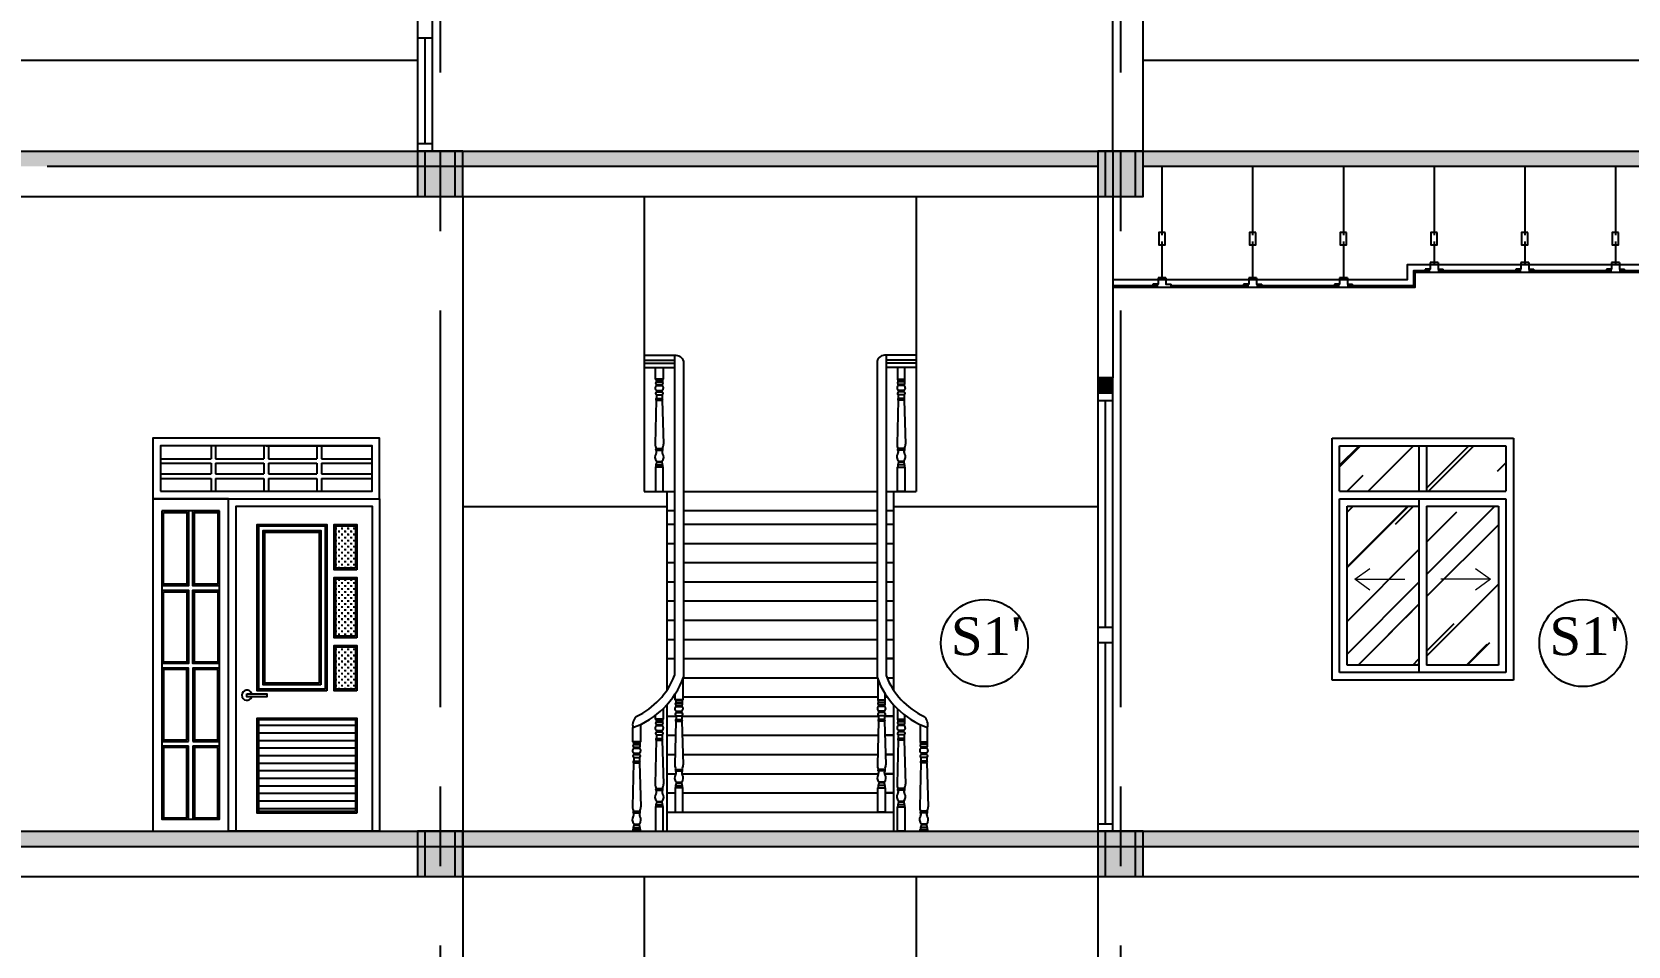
# Model space of a CAD drawing. Header units: inches. Extents: x 452443 to 881249, y 975131 to 1198310.
# Drawn here: x 707962 to 718520, y 1046951 to 1052999 of the extents above; entities that cross this region are included whole.
import ezdxf

# ---------------------------------------------------------------- set-up
doc = ezdxf.new("R2010")
doc.units = ezdxf.units.IN
doc.header["$LTSCALE"] = 3.5
doc.header["$MEASUREMENT"] = 0
doc.linetypes.add('CENTER', pattern=[2, 1.25, -0.25, 0.25, -0.25])
for name, color, linetype in [('cot', 1, 'Continuous'), ('cotnha', 1, 'Continuous'), ('CUA', 4, 'Continuous'), ('dim 251', 251, 'Continuous'), ('DOOR-84', 84, 'Continuous'), ('HA', 8, 'Continuous'), ('hatch', 4, 'Continuous'), ('hatch vl', 4, 'Continuous'), ('NCUAMANH', 32, 'Continuous'), ('Net thay', 140, 'Continuous'), ('Netthay_126', 126, 'Continuous'), ('phong', 2, 'Continuous'), ('thuocdo', 3, 'Continuous'), ('Truc', 252, 'Continuous')]:
    doc.layers.add(name, color=color, linetype=linetype)
doc.styles.add('romand', font='romand.shx')
doc.styles.get("Standard").update_dxf_attribs({"font": 'times.ttf'})
doc.dimstyles.new('TL100', dxfattribs={"dimscale": 100, "dimtxt": 2.5, "dimasz": 2, "dimexe": 2, "dimexo": 1, "dimgap": 1, "dimtad": 1, "dimdec": 0, "dimzin": 0, "dimdsep": 46, "dimtxsty": 'romand', "dimblk": 'ARCHTICK', "dimcen": 2, "dimdle": 2, "dimclrd": 256, "dimclre": 256, "dimclrt": 7, "dimadec": 0, "dimazin": 0, "dimtfac": 0.004, "dimtdec": 0, "dimtmove": 2, "dimatfit": 3, "dimfxl": 1, "dimtolj": 1, "dimtzin": 0, "dimlwd": 20, "dimlwe": 20, "dimarcsym": 1})

# ---------------------------------------------------------------- blocks, each defined once
blk = doc.blocks.new('cuadi1500x2600')
at = {"layer": 'CUA'}
h = blk.add_hatch(dxfattribs=at)
h.set_pattern_fill('ANSI31', color=256, scale=400, angle=315, style=0)
h.set_pattern_definition([(0, (375391.19, 832311.767), (2e-14, 50), [])])
h.paths.add_polyline_path([(700, 739), (700, 130), (1340, 130), (1340, 739)])
at = {"layer": 'hatch'}
h = blk.add_hatch(dxfattribs=at)
h.set_pattern_fill('CROSS', color=256, scale=80, style=0)
h.set_pattern_definition([(0, (396849.858, 818514.514), (20, 20), [10, -30]), (90, (396854.858, 818509.514), (-20, 20), [10, -30])])
h.paths.add_polyline_path([(1340, 1290), (1210, 1290), (1210, 1670), (1340, 1670)])
h.paths.add_polyline_path([(1340, 2020), (1210, 2020), (1210, 1740), (1340, 1740)])
h.paths.add_polyline_path([(1210, 940), (1340, 940), (1340, 1220), (1210, 1220)])
at = {"layer": 'CUA'}
for p, q in [((50, 2465), (385, 2465)), ((50, 2435), (385, 2435)), ((415, 2465), (735, 2465)), ((415, 2435), (735, 2435)), ((765, 2465), (1085, 2465)), ((765, 2435), (1085, 2435)), ((1115, 2465), (1450, 2465)), ((1115, 2435), (1450, 2435)), ((50, 2365), (385, 2365)), ((50, 2335), (385, 2335)), ((415, 2365), (735, 2365)), ((415, 2335), (735, 2335)), ((765, 2365), (1085, 2365)), ((765, 2335), (1085, 2335)), ((1115, 2365), (1450, 2365)), ((1115, 2335), (1450, 2335))]:
    blk.add_line(p, q, dxfattribs=at)
for points in [[(0, 2200), (1500, 2200), (1500, 2600), (0, 2600)], [(50, 2250), (1450, 2250), (1450, 2550), (50, 2550)], [(1500, 0), (500, 0), (500, 2200), (1500, 2200)], [(1450, 0), (550, 0), (550, 2150), (1450, 2150)], [(1150, 930), (690, 930), (690, 2030), (1150, 2030)], [(1350, 1730), (1200, 1730), (1200, 2030), (1350, 2030)], [(1350, 1280), (1200, 1280), (1200, 1680), (1350, 1680)], [(1350, 930), (1200, 930), (1200, 1230), (1350, 1230)], [(622, 910), (753, 910), (753, 890), (622, 890)], [(622, 910), (753, 910), (753, 890), (622, 890)], [(1350, 120), (690, 120), (690, 749), (1350, 749)]]:
    blk.add_lwpolyline(points, close=True, dxfattribs=at)
for points in [[(750, 2550), (50, 2550)], [(385, 2550), (385, 2465)], [(415, 2550), (415, 2465)], [(735, 2550), (735, 2465)], [(750, 2550), (1450, 2550)], [(765, 2550), (765, 2465)], [(1085, 2550), (1085, 2465)], [(1115, 2550), (1115, 2465)], [(385, 2435), (385, 2365)], [(415, 2435), (415, 2365)], [(735, 2435), (735, 2365)], [(765, 2435), (765, 2365)], [(1085, 2435), (1085, 2365)], [(1115, 2435), (1115, 2365)], [(385, 2335), (385, 2250)], [(415, 2335), (415, 2250)], [(735, 2335), (735, 2250)], [(765, 2335), (765, 2250)], [(1085, 2335), (1085, 2250)], [(1115, 2335), (1115, 2250)]]:
    blk.add_lwpolyline(points, dxfattribs=at)
blk.add_arc((622, 900), 33.7, 16.9172, 343.0828, dxfattribs=at)
blk.add_arc((622, 900), 33.7, 16.9172, 343.0828, dxfattribs=at)
at = {"layer": 'HA', "ltscale": 50}
for points in [[(1140, 940), (700, 940), (700, 2020), (1140, 2020)], [(1340, 1740), (1210, 1740), (1210, 2020), (1340, 2020)], [(1110, 970), (730, 970), (730, 1990), (1110, 1990)], [(1100, 980), (740, 980), (740, 1980), (1100, 1980)], [(1340, 1290), (1210, 1290), (1210, 1670), (1340, 1670)], [(1340, 940), (1210, 940), (1210, 1220), (1340, 1220)], [(1340, 130), (700, 130), (700, 739), (1340, 739)]]:
    blk.add_lwpolyline(points, close=True, dxfattribs=at)
at = {"layer": 'hatch'}
for p, q in [((501, 2200), (1, 2200)), ((440, 2120), (60, 2120)), ((60, 595), (235, 595)), ((60, 565), (235, 565)), ((265, 595), (440, 595)), ((265, 565), (440, 565))]:
    blk.add_line(p, q, dxfattribs=at)
for points in [[(0, 2200), (1500, 2200)], [(0, 2200), (0, 0), (500, 0), (500, 2200)], [(60, 2120), (60, 80), (440, 80), (440, 2120)], [(235, 2120), (235, 1625), (60, 1625)], [(440, 1625), (265, 1625), (265, 2120)], [(70, 2110), (225, 2110), (225, 1635), (70, 1635), (70, 2110)], [(430, 1635), (275, 1635), (275, 2110), (430, 2110), (430, 1635)], [(60, 1595), (235, 1595), (235, 1110), (60, 1110)], [(70, 1585), (225, 1585), (225, 1120), (70, 1120), (70, 1585)], [(440, 1110), (265, 1110), (265, 1595), (440, 1595)], [(430, 1120), (275, 1120), (275, 1585), (430, 1585), (430, 1120)], [(235, 595), (235, 1080), (60, 1080)], [(225, 605), (225, 1070), (70, 1070), (70, 605), (225, 605)], [(440, 1080), (265, 1080), (265, 595)], [(430, 1070), (275, 1070), (275, 605), (430, 605), (430, 1070)], [(225, 90), (225, 555), (70, 555), (70, 90), (225, 90)], [(235, 80), (235, 565)], [(265, 565), (265, 80)], [(430, 555), (275, 555), (275, 90), (430, 90), (430, 555)]]:
    blk.add_lwpolyline(points, dxfattribs=at)
blk = doc.blocks.new('gcfhgt')
at = {"layer": 'dim 251', "linetype": 'Continuous'}
for points in [[(371279, 227937), (371279, 227894), (371245, 227894)], [(371365, 227894), (371365, 227875), (371245, 227875), (371245, 227894)], [(371279, 227937), (371331, 227937)], [(371331, 227937), (371331, 227894), (371365, 227894)]]:
    blk.add_lwpolyline(points, dxfattribs=at)
blk = doc.blocks.new('CUAS1200x1600')
at = {"layer": 'hatch vl'}
h = blk.add_hatch(dxfattribs=at)
h.set_pattern_fill('AR-RROOF', color=256, scale=15, angle=45)
h.set_pattern_definition([(45, (381731, 834646.73), (323.28922, 862.10459), [5715, -762, 1905, -381]), (45, (381954.6, 835139.75), (-627.7199, 88.90454), [1143, -125.73, 2286, -285.75]), (45, (381636.7, 835010.43), (1220.41681, 1581.4231), [3048, -533.4, 1524, -381])])
h.paths.add_polyline_path([(100, 100), (575, 100), (575, 1150), (100, 1150)])
h.paths.add_polyline_path([(625, 100), (1100, 100), (1100, 1150), (625, 1150)])
h.paths.add_polyline_path([(575, 1250), (575, 1550), (50, 1550), (50, 1250)])
h.paths.add_polyline_path([(625, 1550), (625, 1250), (1150, 1250), (1150, 1550)])
at = {"layer": 'DOOR-84', "ltscale": 3}
for p, q in [((0, 0), (0, 1600)), ((0, 1600), (1200, 1600)), ((50, 1250), (50, 1550)), ((50, 1550), (1150, 1550)), ((1150, 1550), (1150, 1250)), ((50, 1250), (1150, 1250)), ((50, 50), (50, 1200)), ((50, 1200), (1150, 1200)), ((1150, 1200), (1150, 50)), ((100, 100), (100, 1150)), ((100, 1150), (575, 1150)), ((625, 1150), (1100, 1150)), ((1100, 1150), (1100, 100)), ((1200, 0), (0, 0)), ((1150, 50), (50, 50)), ((575, 100), (100, 100)), ((1100, 100), (625, 100))]:
    blk.add_line(p, q, dxfattribs=at)
for points in [[(1200, 1600), (1200, 0)], [(575, 1550), (575, 1250)], [(625, 1550), (625, 1250)], [(575, 1200), (575, 50)], [(625, 1150), (625, 100)]]:
    blk.add_lwpolyline(points, dxfattribs=at)
for points in [[(151, 667), (481, 667)], [(1049, 667), (719, 667)]]:
    blk.add_leader(points, dimstyle='TL100', override={"dimasz": 1, "dimtad": 0, "dimldrblk": 'Open90', "dimarcsym": 1}, dxfattribs=at)

msp = doc.modelspace()

# ---------------------------------------------------------------- hatches: boundary and pattern name
at = {"layer": 'cot'}
h = msp.add_hatch(color=256, dxfattribs=at)
h.dxf.hatch_style = 1
h.paths.add_polyline_path([(710512.3, 1052210.4), (707562.3, 1052210.4), (707562.3, 1052110.4), (710512.3, 1052110.4)])
h.paths.add_polyline_path([(715012.3, 1052210.4), (710812.3, 1052210.4), (710812.3, 1052110.4), (715012.3, 1052110.4)])
h = msp.add_hatch(color=256, dxfattribs=at)
h.dxf.hatch_style = 1
h.paths.add_polyline_path([(710812.3, 1052210.4), (710512.3, 1052210.4), (710512.3, 1051910.4), (710812.3, 1051910.4)])
h = msp.add_hatch(color=256, dxfattribs=at)
h.dxf.hatch_style = 1
h.paths.add_polyline_path([(710762.3, 1052210.4), (710562.3, 1052210.4), (710562.3, 1051910.4), (710762.3, 1051910.4)])
h = msp.add_hatch(color=256, dxfattribs=at)
h.dxf.hatch_style = 1
h.paths.add_polyline_path([(710762.3, 1052210.4), (710562.3, 1052210.4), (710562.3, 1051910.4), (710762.3, 1051910.4)])
h = msp.add_hatch(color=256, dxfattribs=at)
h.dxf.hatch_style = 1
h.paths.add_polyline_path([(717762.3, 1052210.4), (714812.3, 1052210.4), (714812.3, 1052110.4), (717762.3, 1052110.4)])
h.paths.add_polyline_path([(719012.3, 1052210.4), (717762.3, 1052210.4), (717762.3, 1052110.4), (719012.3, 1052110.4)])
h.paths.add_polyline_path([(723162.3, 1052210.4), (719312.3, 1052210.4), (719312.3, 1052110.4), (723162.3, 1052110.4)])
h.paths.add_polyline_path([(726962.3, 1052210.4), (723162.3, 1052210.4), (723162.3, 1052110.4), (726962.3, 1052110.4)])
h = msp.add_hatch(color=256, dxfattribs=at)
h.dxf.hatch_style = 1
h.paths.add_polyline_path([(715312.3, 1052210.4), (715012.3, 1052210.4), (715012.3, 1051910.4), (715312.3, 1051910.4)])
h = msp.add_hatch(color=256, dxfattribs=at)
h.dxf.hatch_style = 1
h.paths.add_polyline_path([(715262.3, 1052210.4), (715062.3, 1052210.4), (715062.3, 1051910.4), (715262.3, 1051910.4)])
h = msp.add_hatch(color=256, dxfattribs=at)
h.dxf.hatch_style = 1
h.paths.add_polyline_path([(715262.3, 1052210.4), (715062.3, 1052210.4), (715062.3, 1051910.4), (715262.3, 1051910.4)])
h = msp.add_hatch(color=256, dxfattribs=at)
h.dxf.hatch_style = 1
h.paths.add_polyline_path([(715112.3, 1050710.4), (715012.3, 1050710.4), (715012.3, 1050610.4), (715112.3, 1050610.4)])
h = msp.add_hatch(color=256, dxfattribs=at)
h.dxf.hatch_style = 1
h.paths.add_polyline_path([(706262.3, 1047710.4), (702262.3, 1047710.4), (702262.3, 1047610.4), (706262.3, 1047610.4)])
h.paths.add_polyline_path([(710562.3, 1047710.4), (706262.3, 1047710.4), (706262.3, 1047610.4), (710562.3, 1047610.4)])
h.paths.add_polyline_path([(715062.3, 1047710.4), (710762.3, 1047710.4), (710762.3, 1047610.4), (715062.3, 1047610.4)])
h.paths.add_polyline_path([(719562.3, 1047710.4), (715262.3, 1047710.4), (715262.3, 1047610.4), (719562.3, 1047610.4)])
h.paths.add_polyline_path([(723562.3, 1047710.4), (719562.3, 1047710.4), (719562.3, 1047610.4), (723562.3, 1047610.4)])
h.paths.add_polyline_path([(698662.3, 1047710.4), (698662.3, 1047610.4), (702262.3, 1047610.4), (702262.3, 1047710.4)])
h.paths.add_polyline_path([(727162.3, 1047610.4), (727162.3, 1047710.4), (723562.3, 1047710.4), (723562.3, 1047610.4)])
h = msp.add_hatch(color=256, dxfattribs=at)
h.dxf.hatch_style = 1
h.paths.add_polyline_path([(710812.3, 1047710.4), (710512.3, 1047710.4), (710512.3, 1047410.4), (710812.3, 1047410.4)])
h = msp.add_hatch(color=256, dxfattribs=at)
h.dxf.hatch_style = 1
h.paths.add_polyline_path([(710812.3, 1047710.4), (710512.3, 1047710.4), (710512.3, 1047410.4), (710812.3, 1047410.4)])
h = msp.add_hatch(color=256, dxfattribs=at)
h.dxf.hatch_style = 1
h.paths.add_polyline_path([(710762.3, 1047710.4), (710562.3, 1047710.4), (710562.3, 1047410.4), (710762.3, 1047410.4)])
h = msp.add_hatch(color=256, dxfattribs=at)
h.dxf.hatch_style = 1
h.paths.add_polyline_path([(710762.3, 1047710.4), (710562.3, 1047710.4), (710562.3, 1047410.4), (710762.3, 1047410.4)])
h = msp.add_hatch(color=256, dxfattribs=at)
h.dxf.hatch_style = 1
h.paths.add_polyline_path([(710762.3, 1047710.4), (710562.3, 1047710.4), (710562.3, 1047410.4), (710762.3, 1047410.4)])
h = msp.add_hatch(color=256, dxfattribs=at)
h.dxf.hatch_style = 1
h.paths.add_polyline_path([(715312.3, 1047710.4), (715012.3, 1047710.4), (715012.3, 1047410.4), (715312.3, 1047410.4)])
h = msp.add_hatch(color=256, dxfattribs=at)
h.dxf.hatch_style = 1
h.paths.add_polyline_path([(715312.3, 1047710.4), (715012.3, 1047710.4), (715012.3, 1047410.4), (715312.3, 1047410.4)])
h = msp.add_hatch(color=256, dxfattribs=at)
h.dxf.hatch_style = 1
h.paths.add_polyline_path([(715262.3, 1047710.4), (715062.3, 1047710.4), (715062.3, 1047410.4), (715262.3, 1047410.4)])
h = msp.add_hatch(color=256, dxfattribs=at)
h.dxf.hatch_style = 1
h.paths.add_polyline_path([(715262.3, 1047710.4), (715062.3, 1047710.4), (715062.3, 1047410.4), (715262.3, 1047410.4)])
h = msp.add_hatch(color=256, dxfattribs=at)
h.dxf.hatch_style = 1
h.paths.add_polyline_path([(715262.3, 1047710.4), (715062.3, 1047710.4), (715062.3, 1047410.4), (715262.3, 1047410.4)])

# ---------------------------------------------------------------- linework, layer by layer
for points in [[(708062.3, 1052210.4), (715012.3, 1052210.4)], [(708062.3, 1052110.4), (715012.3, 1052110.4)], [(698862.3, 1047710.4), (726962.3, 1047710.4)], [(698862.3, 1047610.4), (726962.3, 1047610.4)]]:
    msp.add_lwpolyline(points, dxfattribs=at)
for points in [[(710512.3, 1051910.4), (710812.3, 1051910.4), (710812.3, 1052210.4), (710512.3, 1052210.4)], [(710562.3, 1051910.4), (710762.3, 1051910.4), (710762.3, 1052210.4), (710562.3, 1052210.4)], [(710562.3, 1051910.4), (710762.3, 1051910.4), (710762.3, 1052210.4), (710562.3, 1052210.4)], [(715012.3, 1051910.4), (715312.3, 1051910.4), (715312.3, 1052210.4), (715012.3, 1052210.4)], [(715062.3, 1051910.4), (715262.3, 1051910.4), (715262.3, 1052210.4), (715062.3, 1052210.4)], [(715062.3, 1051910.4), (715262.3, 1051910.4), (715262.3, 1052210.4), (715062.3, 1052210.4)], [(715012.3, 1050610.4), (715112.3, 1050610.4), (715112.3, 1050710.4), (715012.3, 1050710.4)], [(710512.3, 1047410.4), (710812.3, 1047410.4), (710812.3, 1047710.4), (710512.3, 1047710.4)], [(710512.3, 1047410.4), (710812.3, 1047410.4), (710812.3, 1047710.4), (710512.3, 1047710.4)], [(710562.3, 1047410.4), (710762.3, 1047410.4), (710762.3, 1047710.4), (710562.3, 1047710.4)], [(710562.3, 1047410.4), (710762.3, 1047410.4), (710762.3, 1047710.4), (710562.3, 1047710.4)], [(710562.3, 1047410.4), (710762.3, 1047410.4), (710762.3, 1047710.4), (710562.3, 1047710.4)], [(715012.3, 1047410.4), (715312.3, 1047410.4), (715312.3, 1047710.4), (715012.3, 1047710.4)], [(715012.3, 1047410.4), (715312.3, 1047410.4), (715312.3, 1047710.4), (715012.3, 1047710.4)], [(715062.3, 1047410.4), (715262.3, 1047410.4), (715262.3, 1047710.4), (715062.3, 1047710.4)], [(715062.3, 1047410.4), (715262.3, 1047410.4), (715262.3, 1047710.4), (715062.3, 1047710.4)], [(715062.3, 1047410.4), (715262.3, 1047410.4), (715262.3, 1047710.4), (715062.3, 1047710.4)]]:
    msp.add_lwpolyline(points, close=True, dxfattribs=at)
at = {"layer": 'cotnha'}
for points in [[(715312.3, 1052210.4), (726962.3, 1052210.4)], [(715312.3, 1052110.4), (726962.3, 1052110.4)]]:
    msp.add_lwpolyline(points, dxfattribs=at)
at = {"layer": 'dim 251', "linetype": 'Continuous'}
for p, q in [((715437.2, 1052110.4), (715437.2, 1051653.8)), ((716037.2, 1052110.4), (716037.2, 1051653.8)), ((716637.2, 1052110.4), (716637.2, 1051653.8)), ((717237.2, 1052110.4), (717237.2, 1051653.8)), ((717837.2, 1052110.4), (717837.2, 1051653.8)), ((718437.2, 1052110.4), (718437.2, 1051653.8)), ((715437.2, 1051611.6), (715437.2, 1051360)), ((716037.2, 1051611.6), (716037.2, 1051360)), ((716637.2, 1051611.6), (716637.2, 1051360)), ((717237.2, 1051611.6), (717237.2, 1051460)), ((717837.2, 1051611.6), (717837.2, 1051460)), ((718437.2, 1051611.6), (718437.2, 1051460))]:
    msp.add_line(p, q, dxfattribs=at)
for points in [[(715458.1, 1051671.4), (715416.3, 1051671.4), (715416.3, 1051590.3), (715458.1, 1051590.3)], [(715458.1, 1051671.4), (715416.3, 1051671.4), (715416.3, 1051590.3), (715458.1, 1051590.3)], [(715458.1, 1051671.4), (715416.3, 1051671.4), (715416.3, 1051590.3), (715458.1, 1051590.3)], [(716058.1, 1051671.4), (716016.3, 1051671.4), (716016.3, 1051590.3), (716058.1, 1051590.3)], [(716058.1, 1051671.4), (716016.3, 1051671.4), (716016.3, 1051590.3), (716058.1, 1051590.3)], [(716058.1, 1051671.4), (716016.3, 1051671.4), (716016.3, 1051590.3), (716058.1, 1051590.3)], [(716658.1, 1051671.4), (716616.3, 1051671.4), (716616.3, 1051590.3), (716658.1, 1051590.3)], [(716658.1, 1051671.4), (716616.3, 1051671.4), (716616.3, 1051590.3), (716658.1, 1051590.3)], [(716658.1, 1051671.4), (716616.3, 1051671.4), (716616.3, 1051590.3), (716658.1, 1051590.3)], [(717258.1, 1051671.4), (717216.3, 1051671.4), (717216.3, 1051590.3), (717258.1, 1051590.3)], [(717258.1, 1051671.4), (717216.3, 1051671.4), (717216.3, 1051590.3), (717258.1, 1051590.3)], [(717258.1, 1051671.4), (717216.3, 1051671.4), (717216.3, 1051590.3), (717258.1, 1051590.3)], [(717858.1, 1051671.4), (717816.3, 1051671.4), (717816.3, 1051590.3), (717858.1, 1051590.3)], [(717858.1, 1051671.4), (717816.3, 1051671.4), (717816.3, 1051590.3), (717858.1, 1051590.3)], [(717858.1, 1051671.4), (717816.3, 1051671.4), (717816.3, 1051590.3), (717858.1, 1051590.3)], [(718458.1, 1051671.4), (718416.3, 1051671.4), (718416.3, 1051590.3), (718458.1, 1051590.3)], [(718458.1, 1051671.4), (718416.3, 1051671.4), (718416.3, 1051590.3), (718458.1, 1051590.3)], [(718458.1, 1051671.4), (718416.3, 1051671.4), (718416.3, 1051590.3), (718458.1, 1051590.3)]]:
    msp.add_lwpolyline(points, close=True, dxfattribs=at)
for points in [[(715112.3, 1051360.4), (717062.3, 1051360.4), (717062.3, 1051460.4), (719162.3, 1051460.4), (719162.3, 1051360.4), (720062.3, 1051360.4), (720062.3, 1051460.4), (722012.3, 1051460.4), (722012.3, 1051360.4), (722912.3, 1051360.4), (722912.3, 1051460.4), (725012.3, 1051460.4), (725012.3, 1051360.4), (726962.3, 1051360.4)], [(715112.3, 1051310.4), (717112.3, 1051310.4), (717112.3, 1051410.4), (719112.3, 1051410.4), (719112.3, 1051310.4), (720112.3, 1051310.4), (720112.3, 1051410.4), (721962.3, 1051410.4), (721962.3, 1051310.4), (722962.3, 1051310.4), (722962.3, 1051410.4), (724962.3, 1051410.4), (724962.3, 1051310.4), (726962.3, 1051310.4)], [(716662.1, 1051320.4), (717102.3, 1051320.4), (717102.3, 1051420.4), (717212.3, 1051420.4)], [(717262.1, 1051420.4), (717812.3, 1051420.4)], [(717862.1, 1051420.4), (718412.3, 1051420.4)], [(718462.1, 1051420.4), (719012.3, 1051420.4)], [(715112.3, 1051320.4), (715412.3, 1051320.4)], [(715497.2, 1051320.4), (716012.3, 1051320.4)], [(716062.1, 1051320.4), (716612.3, 1051320.4)]]:
    msp.add_lwpolyline(points, dxfattribs=at)
at = {"layer": 'DOOR-84'}
for points in [[(710512.3, 1054210.4), (710512.3, 1052210.4), (710612.3, 1052210.4), (710612.3, 1054210.4)], [(710512.3, 1052960.4), (710612.3, 1052960.4)], [(710562.3, 1052960.4), (710562.3, 1052260.4)], [(710512.3, 1052260.4), (710612.3, 1052260.4)], [(710512.3, 1052210.4), (710612.3, 1052210.4)], [(715012.3, 1050610.4), (715112.3, 1050610.4)], [(715012.3, 1050560.4), (715112.3, 1050560.4)], [(715062.3, 1050560.4), (715062.3, 1049060.4)], [(715012.3, 1049060.4), (715112.3, 1049060.4)], [(715012.3, 1048960.4), (715112.3, 1048960.4)], [(715062.3, 1048960.4), (715062.3, 1047760.4)], [(715012.3, 1047760.4), (715112.3, 1047760.4)], [(715012.3, 1047710.4), (715112.3, 1047710.4)]]:
    msp.add_lwpolyline(points, dxfattribs=at)
msp.add_lwpolyline([(715012.3, 1047710.4), (715112.3, 1047710.4), (715112.3, 1050610.4), (715012.3, 1050610.4)], close=True, dxfattribs=at)
at = {"layer": 'hatch'}
for points in [[(712012.3, 1050827.7), (712212.3, 1050827.7)], [(712012.3, 1050806.7), (712212.3, 1050806.7)], [(713812.3, 1050827.7), (713612.3, 1050827.7)], [(713812.3, 1050806.7), (713612.3, 1050806.7)]]:
    msp.add_lwpolyline(points, dxfattribs=at)
at = {"layer": 'NCUAMANH'}
for p, q in [((712090.7, 1050697.9), (712091, 1050682.8)), ((712090.7, 1050697.9), (712133.9, 1050697.9)), ((712091, 1050682.8), (712133.7, 1050682.8)), ((712091.8, 1050666.8), (712132.9, 1050666.8)), ((712092.1, 1050658.6), (712132.6, 1050658.6)), ((712133.9, 1050697.9), (712133.7, 1050682.8)), ((713690.7, 1050697.9), (713691, 1050682.8)), ((713733.9, 1050697.9), (713690.7, 1050697.9)), ((713733.7, 1050682.8), (713691, 1050682.8)), ((713732.9, 1050666.8), (713691.8, 1050666.8)), ((713732.6, 1050658.6), (713692.1, 1050658.6)), ((713733.9, 1050697.9), (713733.7, 1050682.8)), ((712092.6, 1050561.9), (712084.6, 1050272.2)), ((712092.6, 1050561.9), (712132.1, 1050561.9)), ((712092.9, 1050597), (712131.8, 1050597)), ((712092.9, 1050597), (712092.9, 1050573)), ((712092.9, 1050573), (712131.8, 1050573)), ((712093.9, 1050617.9), (712130.7, 1050617.9)), ((712094.6, 1050626.8), (712130.1, 1050626.8)), ((712095.1, 1050622.8), (712129.5, 1050622.8)), ((712131.8, 1050597), (712131.8, 1050573)), ((712132.1, 1050561.9), (712140.1, 1050272.2)), ((713692.6, 1050561.9), (713684.6, 1050272.2)), ((713732.1, 1050561.9), (713692.6, 1050561.9)), ((713731.8, 1050597), (713692.9, 1050597)), ((713692.9, 1050597), (713692.9, 1050573)), ((713731.8, 1050573), (713692.9, 1050573)), ((713730.7, 1050617.9), (713693.9, 1050617.9)), ((713730.1, 1050626.8), (713694.6, 1050626.8)), ((713729.5, 1050622.8), (713695.1, 1050622.8)), ((713731.8, 1050597), (713731.8, 1050573)), ((713732.1, 1050561.9), (713740.1, 1050272.2)), ((712090.9, 1050232.4), (712133.8, 1050232.4)), ((712091.6, 1050242.2), (712133.1, 1050242.2)), ((713733.8, 1050232.4), (713690.9, 1050232.4)), ((713733.1, 1050242.2), (713691.6, 1050242.2)), ((712090.2, 1050134.8), (712090.2, 1050120.3)), ((712090.2, 1050134.8), (712134.5, 1050134.8)), ((712095.6, 1050157.7), (712095.6, 1050152.5)), ((712095.6, 1050157.7), (712129.1, 1050157.7)), ((712095.6, 1050152.5), (712129.1, 1050152.5)), ((712129.1, 1050157.7), (712129.1, 1050152.5)), ((712134.5, 1050134.8), (712134.5, 1050120.3)), ((713690.2, 1050134.8), (713690.2, 1050120.3)), ((713734.5, 1050134.8), (713690.2, 1050134.8)), ((713695.6, 1050157.7), (713695.6, 1050152.5)), ((713729.1, 1050157.7), (713695.6, 1050157.7)), ((713729.1, 1050152.5), (713695.6, 1050152.5)), ((713729.1, 1050157.7), (713729.1, 1050152.5)), ((713734.5, 1050134.8), (713734.5, 1050120.3)), ((712220.7, 1048575.9), (712221, 1048560.8)), ((712220.7, 1048575.9), (712263.9, 1048575.9)), ((712221, 1048560.8), (712263.7, 1048560.8)), ((712221.8, 1048544.8), (712262.9, 1048544.8)), ((712222.1, 1048536.6), (712262.6, 1048536.6)), ((712263.9, 1048575.9), (712263.7, 1048560.8)), ((713560.7, 1048575.9), (713561, 1048560.8)), ((713603.9, 1048575.9), (713560.7, 1048575.9)), ((713603.7, 1048560.8), (713561, 1048560.8)), ((713602.9, 1048544.8), (713561.8, 1048544.8)), ((713602.6, 1048536.6), (713562.1, 1048536.6)), ((713603.9, 1048575.9), (713603.7, 1048560.8)), ((712090.7, 1048448.9), (712091, 1048433.8)), ((712090.7, 1048448.9), (712133.9, 1048448.9)), ((712091, 1048433.8), (712133.7, 1048433.8)), ((712133.9, 1048448.9), (712133.7, 1048433.8)), ((712222.6, 1048439.9), (712214.6, 1048150.2)), ((712222.6, 1048439.9), (712262.1, 1048439.9)), ((712222.9, 1048475), (712261.8, 1048475)), ((712222.9, 1048475), (712222.9, 1048451)), ((712222.9, 1048451), (712261.8, 1048451)), ((712223.9, 1048495.9), (712260.7, 1048495.9)), ((712224.6, 1048504.8), (712260.1, 1048504.8)), ((712225.1, 1048500.8), (712259.5, 1048500.8)), ((712261.8, 1048475), (712261.8, 1048451)), ((712262.1, 1048439.9), (712270.1, 1048150.2)), ((713562.6, 1048439.9), (713554.6, 1048150.2)), ((713602.1, 1048439.9), (713562.6, 1048439.9)), ((713601.8, 1048475), (713562.9, 1048475)), ((713562.9, 1048475), (713562.9, 1048451)), ((713601.8, 1048451), (713562.9, 1048451)), ((713600.7, 1048495.9), (713563.9, 1048495.9)), ((713600.1, 1048504.8), (713564.6, 1048504.8)), ((713599.5, 1048500.8), (713565.1, 1048500.8)), ((713601.8, 1048475), (713601.8, 1048451)), ((713602.1, 1048439.9), (713610.1, 1048150.2)), ((713690.7, 1048448.9), (713691, 1048433.8)), ((713733.9, 1048448.9), (713690.7, 1048448.9)), ((713733.7, 1048433.8), (713691, 1048433.8)), ((713733.9, 1048448.9), (713733.7, 1048433.8)), ((712091.8, 1048417.8), (712132.9, 1048417.8)), ((712092.1, 1048409.6), (712132.6, 1048409.6)), ((712092.9, 1048348), (712131.8, 1048348)), ((712092.9, 1048348), (712092.9, 1048324)), ((712092.9, 1048324), (712131.8, 1048324)), ((712093.9, 1048368.9), (712130.7, 1048368.9)), ((712094.6, 1048377.8), (712130.1, 1048377.8)), ((712095.1, 1048373.8), (712129.5, 1048373.8)), ((712131.8, 1048348), (712131.8, 1048324)), ((713732.9, 1048417.8), (713691.8, 1048417.8)), ((713732.6, 1048409.6), (713692.1, 1048409.6)), ((713731.8, 1048348), (713692.9, 1048348)), ((713692.9, 1048348), (713692.9, 1048324)), ((713731.8, 1048324), (713692.9, 1048324)), ((713730.7, 1048368.9), (713693.9, 1048368.9)), ((713730.1, 1048377.8), (713694.6, 1048377.8)), ((713729.5, 1048373.8), (713695.1, 1048373.8)), ((713731.8, 1048348), (713731.8, 1048324)), ((711940.7, 1048298.9), (711941, 1048283.8)), ((711940.7, 1048298.9), (711983.9, 1048298.9)), ((711941, 1048283.8), (711983.7, 1048283.8)), ((711941.8, 1048267.8), (711982.9, 1048267.8)), ((711942.1, 1048259.6), (711982.6, 1048259.6)), ((711943.9, 1048218.9), (711980.7, 1048218.9)), ((711944.6, 1048227.8), (711980.1, 1048227.8)), ((711945.1, 1048223.8), (711979.5, 1048223.8)), ((711983.9, 1048298.9), (711983.7, 1048283.8)), ((712092.6, 1048312.9), (712084.6, 1048023.2)), ((712092.6, 1048312.9), (712132.1, 1048312.9)), ((712132.1, 1048312.9), (712140.1, 1048023.2)), ((713692.6, 1048312.9), (713684.6, 1048023.2)), ((713732.1, 1048312.9), (713692.6, 1048312.9)), ((713732.1, 1048312.9), (713740.1, 1048023.2)), ((713840.7, 1048298.9), (713841, 1048283.8)), ((713883.9, 1048298.9), (713840.7, 1048298.9)), ((713883.7, 1048283.8), (713841, 1048283.8)), ((713882.9, 1048267.8), (713841.8, 1048267.8)), ((713882.6, 1048259.6), (713842.1, 1048259.6)), ((713880.7, 1048218.9), (713843.9, 1048218.9)), ((713880.1, 1048227.8), (713844.6, 1048227.8)), ((713879.5, 1048223.8), (713845.1, 1048223.8)), ((713883.9, 1048298.9), (713883.7, 1048283.8)), ((711942.6, 1048162.9), (711934.6, 1047873.2)), ((711942.6, 1048162.9), (711982.1, 1048162.9)), ((711942.9, 1048198), (711981.8, 1048198)), ((711942.9, 1048198), (711942.9, 1048174)), ((711942.9, 1048174), (711981.8, 1048174)), ((711981.8, 1048198), (711981.8, 1048174)), ((711982.1, 1048162.9), (711990.1, 1047873.2)), ((712220.9, 1048110.4), (712263.8, 1048110.4)), ((712221.6, 1048120.2), (712263.1, 1048120.2)), ((713603.8, 1048110.4), (713560.9, 1048110.4)), ((713603.1, 1048120.2), (713561.6, 1048120.2)), ((713842.6, 1048162.9), (713834.6, 1047873.2)), ((713882.1, 1048162.9), (713842.6, 1048162.9)), ((713881.8, 1048198), (713842.9, 1048198)), ((713842.9, 1048198), (713842.9, 1048174)), ((713881.8, 1048174), (713842.9, 1048174)), ((713881.8, 1048198), (713881.8, 1048174)), ((713882.1, 1048162.9), (713890.1, 1047873.2)), ((712220.2, 1048012.8), (712220.2, 1047998.3)), ((712220.2, 1048012.8), (712264.5, 1048012.8)), ((712225.6, 1048035.7), (712225.6, 1048030.5)), ((712225.6, 1048035.7), (712259.1, 1048035.7)), ((712225.6, 1048030.5), (712259.1, 1048030.5)), ((712259.1, 1048035.7), (712259.1, 1048030.5)), ((712264.5, 1048012.8), (712264.5, 1047998.3)), ((713560.2, 1048012.8), (713560.2, 1047998.3)), ((713604.5, 1048012.8), (713560.2, 1048012.8)), ((713565.6, 1048035.7), (713565.6, 1048030.5)), ((713599.1, 1048035.7), (713565.6, 1048035.7)), ((713599.1, 1048030.5), (713565.6, 1048030.5)), ((713599.1, 1048035.7), (713599.1, 1048030.5)), ((713604.5, 1048012.8), (713604.5, 1047998.3)), ((712090.9, 1047983.4), (712133.8, 1047983.4)), ((712091.6, 1047993.2), (712133.1, 1047993.2)), ((712095.6, 1047908.7), (712095.6, 1047903.5)), ((712095.6, 1047908.7), (712129.1, 1047908.7)), ((712095.6, 1047903.5), (712129.1, 1047903.5)), ((712129.1, 1047908.7), (712129.1, 1047903.5)), ((713733.8, 1047983.4), (713690.9, 1047983.4)), ((713733.1, 1047993.2), (713691.6, 1047993.2)), ((713695.6, 1047908.7), (713695.6, 1047903.5)), ((713729.1, 1047908.7), (713695.6, 1047908.7)), ((713729.1, 1047903.5), (713695.6, 1047903.5)), ((713729.1, 1047908.7), (713729.1, 1047903.5)), ((711940.9, 1047833.4), (711983.8, 1047833.4)), ((711941.6, 1047843.2), (711983.1, 1047843.2)), ((712090.2, 1047885.8), (712090.2, 1047871.3)), ((712090.2, 1047885.8), (712134.5, 1047885.8)), ((712134.5, 1047885.8), (712134.5, 1047871.3)), ((713690.2, 1047885.8), (713690.2, 1047871.3)), ((713734.5, 1047885.8), (713690.2, 1047885.8)), ((713734.5, 1047885.8), (713734.5, 1047871.3)), ((713883.8, 1047833.4), (713840.9, 1047833.4)), ((713883.1, 1047843.2), (713841.6, 1047843.2)), ((711940.2, 1047735.8), (711940.2, 1047721.3)), ((711940.2, 1047735.8), (711984.5, 1047735.8)), ((711945.6, 1047758.7), (711945.6, 1047753.5)), ((711945.6, 1047758.7), (711979.1, 1047758.7)), ((711945.6, 1047753.5), (711979.1, 1047753.5)), ((711979.1, 1047758.7), (711979.1, 1047753.5)), ((711984.5, 1047735.8), (711984.5, 1047721.3)), ((713840.2, 1047735.8), (713840.2, 1047721.3)), ((713884.5, 1047735.8), (713840.2, 1047735.8)), ((713845.6, 1047758.7), (713845.6, 1047753.5)), ((713879.1, 1047758.7), (713845.6, 1047758.7)), ((713879.1, 1047753.5), (713845.6, 1047753.5)), ((713879.1, 1047758.7), (713879.1, 1047753.5)), ((713884.5, 1047735.8), (713884.5, 1047721.3))]:
    msp.add_line(p, q, dxfattribs=at)
for points in [[(712137.1, 1050779.7), (712137.1, 1050701.8), (712087.5, 1050701.8), (712087.5, 1050779.7)], [(713687.5, 1050779.7), (713687.5, 1050701.8), (713737.1, 1050701.8), (713737.1, 1050779.7)], [(712267.1, 1048715.9), (712267.1, 1048579.8), (712217.5, 1048579.8), (712217.5, 1048619)], [(713557.5, 1048715.9), (713557.5, 1048579.8), (713607.1, 1048579.8), (713607.1, 1048619)], [(712137.1, 1048520.7), (712137.1, 1048452.8), (712087.5, 1048452.8), (712087.5, 1048478)], [(713687.5, 1048520.7), (713687.5, 1048452.8), (713737.1, 1048452.8), (713737.1, 1048478)], [(711987.1, 1048416.9), (711987.1, 1048302.8), (711937.5, 1048302.8), (711937.5, 1048396.4)], [(713837.5, 1048416.9), (713837.5, 1048302.8), (713887.1, 1048302.8), (713887.1, 1048396.4)], [(711987.1, 1047710.4), (711987.1, 1047721.3), (711937.5, 1047721.3), (711937.5, 1047710.4)], [(713837.5, 1047710.4), (713837.5, 1047721.3), (713887.1, 1047721.3), (713887.1, 1047710.4)]]:
    msp.add_lwpolyline(points, dxfattribs=at)
for points in [[(712087.5, 1049959.4), (712137.1, 1049959.4), (712137.1, 1050120.3), (712087.5, 1050120.3)], [(713737.1, 1049959.4), (713687.5, 1049959.4), (713687.5, 1050120.3), (713737.1, 1050120.3)], [(712217.5, 1047837.4), (712267.1, 1047837.4), (712267.1, 1047998.3), (712217.5, 1047998.3)], [(713607.1, 1047837.4), (713557.5, 1047837.4), (713557.5, 1047998.3), (713607.1, 1047998.3)], [(712087.5, 1047710.4), (712137.1, 1047710.4), (712137.1, 1047871.3), (712087.5, 1047871.3)], [(713737.1, 1047710.4), (713687.5, 1047710.4), (713687.5, 1047871.3), (713737.1, 1047871.3)]]:
    msp.add_lwpolyline(points, close=True, dxfattribs=at)
for centre, radius, start, end in [((712104.1, 1050643.6), 19.2, 128.57165, 240.3294), ((712092.5, 1050702.5), 4.97, 188.93649, 249.76306), ((712098.9, 1050675.2), 11, 136.21467, 229.58117), ((712088.9, 1050662.6), 5.12, 308.7531, 55.49778), ((712120.6, 1050643.6), 19.2, 299.6706, 51.42835), ((712135.8, 1050662.6), 5.12, 124.50222, 231.2469), ((712125.8, 1050675.2), 11, 310.41883, 43.78533), ((712132.2, 1050702.5), 4.97, 290.23694, 351.06351), ((713704.1, 1050643.6), 19.2, 128.57165, 240.3294), ((713692.5, 1050702.5), 4.97, 188.93649, 249.76306), ((713698.9, 1050675.2), 11, 136.21467, 229.58117), ((713688.9, 1050662.6), 5.12, 308.7531, 55.49778), ((713720.6, 1050643.6), 19.2, 299.6706, 51.42835), ((713735.8, 1050662.6), 5.12, 124.50222, 231.2469), ((713725.8, 1050675.2), 11, 310.41883, 43.78533), ((713732.2, 1050702.5), 4.97, 290.23694, 351.06351), ((712098.7, 1050607.2), 11.7, 113.97115, 240.33211), ((712095.7, 1050567.3), 6.3, 116.50283, 240.57448), ((712096.3, 1050625), 2.5, 132.81655, 242.95653), ((712093.9, 1050620.5), 2.59, 270.37537, 61.97253), ((712130.8, 1050620.5), 2.59, 118.02747, 269.62463), ((712128.4, 1050625), 2.5, 297.04347, 47.18345), ((712126, 1050607.2), 11.7, 299.66789, 66.02885), ((712129, 1050567.3), 6.3, 299.42552, 63.49717), ((713698.7, 1050607.2), 11.7, 113.97115, 240.33211), ((713695.7, 1050567.3), 6.3, 116.50283, 240.57448), ((713696.3, 1050625), 2.5, 132.81655, 242.95653), ((713693.9, 1050620.5), 2.59, 270.37537, 61.97253), ((713730.8, 1050620.5), 2.59, 118.02747, 269.62463), ((713728.4, 1050625), 2.5, 297.04347, 47.18345), ((713726, 1050607.2), 11.7, 299.66789, 66.02885), ((713729, 1050567.3), 6.3, 299.42552, 63.49717), ((712148.9, 1050271.4), 64.3, 179.30204, 206.99747), ((712093.7, 1050237.1), 5.5, 112.16275, 239.31337), ((712072.4, 1050220.9), 21.7, 326.10749, 31.84309), ((712152.2, 1050220.9), 21.7, 148.15691, 213.89251), ((712075.8, 1050271.4), 64.3, 333.00253, 0.69796), ((712131, 1050237.1), 5.5, 300.68663, 67.83725), ((713748.9, 1050271.4), 64.3, 179.30204, 206.99747), ((713693.7, 1050237.1), 5.5, 112.16275, 239.31337), ((713672.4, 1050220.9), 21.7, 326.10749, 31.84309), ((713752.2, 1050220.9), 21.7, 148.15691, 213.89251), ((713675.8, 1050271.4), 64.3, 333.00253, 0.69796), ((713731, 1050237.1), 5.5, 300.68663, 67.83725), ((712122.5, 1050186.3), 39.2, 144.84953, 226.71282), ((712117.7, 1050136), 27.6, 143.31082, 182.37768), ((712102.2, 1050186.3), 39.2, 313.28718, 35.15047), ((712106.9, 1050136), 27.6, 357.62232, 36.68918), ((713722.5, 1050186.3), 39.2, 144.84953, 226.71282), ((713717.7, 1050136), 27.6, 143.31082, 182.37768), ((713702.2, 1050186.3), 39.2, 313.28718, 35.15047), ((713706.9, 1050136), 27.6, 357.62232, 36.68918), ((712234.1, 1048521.6), 19.2, 128.57165, 240.3294), ((712222.5, 1048580.5), 4.97, 188.93649, 249.76306), ((712228.9, 1048553.2), 11, 136.21467, 229.58117), ((712218.9, 1048540.6), 5.12, 308.7531, 55.49778), ((712250.6, 1048521.6), 19.2, 299.6706, 51.42835), ((712265.8, 1048540.6), 5.12, 124.50222, 231.2469), ((712255.8, 1048553.2), 11, 310.41883, 43.78533), ((712262.2, 1048580.5), 4.97, 290.23694, 351.06351), ((713574.1, 1048521.6), 19.2, 128.57165, 240.3294), ((713562.5, 1048580.5), 4.97, 188.93649, 249.76306), ((713568.9, 1048553.2), 11, 136.21467, 229.58117), ((713558.9, 1048540.6), 5.12, 308.7531, 55.49778), ((713590.6, 1048521.6), 19.2, 299.6706, 51.42835), ((713605.8, 1048540.6), 5.12, 124.50222, 231.2469), ((713595.8, 1048553.2), 11, 310.41883, 43.78533), ((713602.2, 1048580.5), 4.97, 290.23694, 351.06351), ((712092.5, 1048453.5), 4.97, 188.93649, 249.76306), ((712098.9, 1048426.2), 11, 136.21467, 229.58117), ((712125.8, 1048426.2), 11, 310.41883, 43.78533), ((712132.2, 1048453.5), 4.97, 290.23694, 351.06351), ((712228.7, 1048485.2), 11.7, 113.97115, 240.33211), ((712225.7, 1048445.3), 6.3, 116.50283, 240.57448), ((712226.3, 1048503), 2.5, 132.81655, 242.95653), ((712223.9, 1048498.5), 2.59, 270.37537, 61.97253), ((712260.8, 1048498.5), 2.59, 118.02747, 269.62463), ((712258.4, 1048503), 2.5, 297.04347, 47.18345), ((712256, 1048485.2), 11.7, 299.66789, 66.02885), ((712259, 1048445.3), 6.3, 299.42552, 63.49717), ((713568.7, 1048485.2), 11.7, 113.97115, 240.33211), ((713565.7, 1048445.3), 6.3, 116.50283, 240.57448), ((713566.3, 1048503), 2.5, 132.81655, 242.95653), ((713563.9, 1048498.5), 2.59, 270.37537, 61.97253), ((713600.8, 1048498.5), 2.59, 118.02747, 269.62463), ((713598.4, 1048503), 2.5, 297.04347, 47.18345), ((713596, 1048485.2), 11.7, 299.66789, 66.02885), ((713599, 1048445.3), 6.3, 299.42552, 63.49717), ((713692.5, 1048453.5), 4.97, 188.93649, 249.76306), ((713698.9, 1048426.2), 11, 136.21467, 229.58117), ((713725.8, 1048426.2), 11, 310.41883, 43.78533), ((713732.2, 1048453.5), 4.97, 290.23694, 351.06351), ((712104.1, 1048394.6), 19.2, 128.57165, 240.3294), ((712098.7, 1048358.2), 11.7, 113.97115, 240.33211), ((712095.7, 1048318.3), 6.3, 116.50283, 240.57448), ((712088.9, 1048413.6), 5.12, 308.7531, 55.49778), ((712096.3, 1048376), 2.5, 132.81655, 242.95653), ((712093.9, 1048371.5), 2.59, 270.37537, 61.97253), ((712130.8, 1048371.5), 2.59, 118.02747, 269.62463), ((712128.4, 1048376), 2.5, 297.04347, 47.18345), ((712120.6, 1048394.6), 19.2, 299.6706, 51.42835), ((712135.8, 1048413.6), 5.12, 124.50222, 231.2469), ((712126, 1048358.2), 11.7, 299.66789, 66.02885), ((712129, 1048318.3), 6.3, 299.42552, 63.49717), ((713704.1, 1048394.6), 19.2, 128.57165, 240.3294), ((713698.7, 1048358.2), 11.7, 113.97115, 240.33211), ((713695.7, 1048318.3), 6.3, 116.50283, 240.57448), ((713688.9, 1048413.6), 5.12, 308.7531, 55.49778), ((713696.3, 1048376), 2.5, 132.81655, 242.95653), ((713693.9, 1048371.5), 2.59, 270.37537, 61.97253), ((713730.8, 1048371.5), 2.59, 118.02747, 269.62463), ((713728.4, 1048376), 2.5, 297.04347, 47.18345), ((713720.6, 1048394.6), 19.2, 299.6706, 51.42835), ((713735.8, 1048413.6), 5.12, 124.50222, 231.2469), ((713726, 1048358.2), 11.7, 299.66789, 66.02885), ((713729, 1048318.3), 6.3, 299.42552, 63.49717), ((711954.1, 1048244.6), 19.2, 128.57165, 240.3294), ((711948.7, 1048208.2), 11.7, 113.97115, 240.33211), ((711942.5, 1048303.5), 4.97, 188.93649, 249.76306), ((711948.9, 1048276.2), 11, 136.21467, 229.58117), ((711938.9, 1048263.6), 5.12, 308.7531, 55.49778), ((711946.3, 1048226), 2.5, 132.81655, 242.95653), ((711943.9, 1048221.5), 2.59, 270.37537, 61.97253), ((711980.8, 1048221.5), 2.59, 118.02747, 269.62463), ((711978.4, 1048226), 2.5, 297.04347, 47.18345), ((711970.6, 1048244.6), 19.2, 299.6706, 51.42835), ((711985.8, 1048263.6), 5.12, 124.50222, 231.2469), ((711976, 1048208.2), 11.7, 299.66789, 66.02885), ((711975.8, 1048276.2), 11, 310.41883, 43.78533), ((711982.2, 1048303.5), 4.97, 290.23694, 351.06351), ((713854.1, 1048244.6), 19.2, 128.57165, 240.3294), ((713848.7, 1048208.2), 11.7, 113.97115, 240.33211), ((713842.5, 1048303.5), 4.97, 188.93649, 249.76306), ((713848.9, 1048276.2), 11, 136.21467, 229.58117), ((713838.9, 1048263.6), 5.12, 308.7531, 55.49778), ((713846.3, 1048226), 2.5, 132.81655, 242.95653), ((713843.9, 1048221.5), 2.59, 270.37537, 61.97253), ((713880.8, 1048221.5), 2.59, 118.02747, 269.62463), ((713878.4, 1048226), 2.5, 297.04347, 47.18345), ((713870.6, 1048244.6), 19.2, 299.6706, 51.42835), ((713885.8, 1048263.6), 5.12, 124.50222, 231.2469), ((713876, 1048208.2), 11.7, 299.66789, 66.02885), ((713875.8, 1048276.2), 11, 310.41883, 43.78533), ((713882.2, 1048303.5), 4.97, 290.23694, 351.06351), ((711945.7, 1048168.3), 6.3, 116.50283, 240.57448), ((711979, 1048168.3), 6.3, 299.42552, 63.49717), ((712278.9, 1048149.4), 64.3, 179.30204, 206.99747), ((712223.7, 1048115.1), 5.5, 112.16275, 239.31337), ((712202.4, 1048098.9), 21.7, 326.10749, 31.84309), ((712282.2, 1048098.9), 21.7, 148.15691, 213.89251), ((712205.8, 1048149.4), 64.3, 333.00253, 0.69796), ((712261, 1048115.1), 5.5, 300.68663, 67.83725), ((713618.9, 1048149.4), 64.3, 179.30204, 206.99747), ((713563.7, 1048115.1), 5.5, 112.16275, 239.31337), ((713542.4, 1048098.9), 21.7, 326.10749, 31.84309), ((713622.2, 1048098.9), 21.7, 148.15691, 213.89251), ((713545.8, 1048149.4), 64.3, 333.00253, 0.69796), ((713601, 1048115.1), 5.5, 300.68663, 67.83725), ((713845.7, 1048168.3), 6.3, 116.50283, 240.57448), ((713879, 1048168.3), 6.3, 299.42552, 63.49717), ((712148.9, 1048022.4), 64.3, 179.30204, 206.99747), ((712075.8, 1048022.4), 64.3, 333.00253, 0.69796), ((712252.5, 1048064.3), 39.2, 144.84953, 226.71282), ((712247.7, 1048014), 27.6, 143.31082, 182.37768), ((712232.2, 1048064.3), 39.2, 313.28718, 35.15047), ((712236.9, 1048014), 27.6, 357.62232, 36.68918), ((713592.5, 1048064.3), 39.2, 144.84953, 226.71282), ((713587.7, 1048014), 27.6, 143.31082, 182.37768), ((713572.2, 1048064.3), 39.2, 313.28718, 35.15047), ((713576.9, 1048014), 27.6, 357.62232, 36.68918), ((713748.9, 1048022.4), 64.3, 179.30204, 206.99747), ((713675.8, 1048022.4), 64.3, 333.00253, 0.69796), ((712122.5, 1047937.3), 39.2, 144.84953, 226.71282), ((712093.7, 1047988.1), 5.5, 112.16275, 239.31337), ((712117.7, 1047887), 27.6, 143.31082, 182.37768), ((712072.4, 1047971.9), 21.7, 326.10749, 31.84309), ((712102.2, 1047937.3), 39.2, 313.28718, 35.15047), ((712106.9, 1047887), 27.6, 357.62232, 36.68918), ((712152.2, 1047971.9), 21.7, 148.15691, 213.89251), ((712131, 1047988.1), 5.5, 300.68663, 67.83725), ((713722.5, 1047937.3), 39.2, 144.84953, 226.71282), ((713693.7, 1047988.1), 5.5, 112.16275, 239.31337), ((713717.7, 1047887), 27.6, 143.31082, 182.37768), ((713672.4, 1047971.9), 21.7, 326.10749, 31.84309), ((713702.2, 1047937.3), 39.2, 313.28718, 35.15047), ((713706.9, 1047887), 27.6, 357.62232, 36.68918), ((713752.2, 1047971.9), 21.7, 148.15691, 213.89251), ((713731, 1047988.1), 5.5, 300.68663, 67.83725), ((711972.5, 1047787.3), 39.2, 144.84953, 226.71282), ((711998.9, 1047872.4), 64.3, 179.30204, 206.99747), ((711943.7, 1047838.1), 5.5, 112.16275, 239.31337), ((711922.4, 1047821.9), 21.7, 326.10749, 31.84309), ((711952.2, 1047787.3), 39.2, 313.28718, 35.15047), ((712002.2, 1047821.9), 21.7, 148.15691, 213.89251), ((711925.8, 1047872.4), 64.3, 333.00253, 0.69796), ((711981, 1047838.1), 5.5, 300.68663, 67.83725), ((713872.5, 1047787.3), 39.2, 144.84953, 226.71282), ((713898.9, 1047872.4), 64.3, 179.30204, 206.99747), ((713843.7, 1047838.1), 5.5, 112.16275, 239.31337), ((713822.4, 1047821.9), 21.7, 326.10749, 31.84309), ((713852.2, 1047787.3), 39.2, 313.28718, 35.15047), ((713902.2, 1047821.9), 21.7, 148.15691, 213.89251), ((713825.8, 1047872.4), 64.3, 333.00253, 0.69796), ((713881, 1047838.1), 5.5, 300.68663, 67.83725), ((711967.7, 1047737), 27.6, 143.31082, 182.37768), ((711956.9, 1047737), 27.6, 357.62232, 36.68918), ((713867.7, 1047737), 27.6, 143.31082, 182.37768), ((713856.9, 1047737), 27.6, 357.62232, 36.68918)]:
    msp.add_arc(centre, radius, start, end, dxfattribs=at)
at = {"layer": 'Net thay'}
for points in [[(712012.3, 1050859.7), (712222.3, 1050859.7, -0.4142136), (712272.3, 1050809.7), (712272.3, 1048726.4)], [(713812.3, 1050859.7), (713602.3, 1050859.7, 0.4142136), (713552.3, 1050809.7), (713552.3, 1048729.7)]]:
    msp.add_lwpolyline(points, format="xyb", dxfattribs=at)
for points in [[(712012.3, 1050859.7), (712212.3, 1050859.7)], [(712212.3, 1050859.7), (712212.3, 1048740.5)], [(713612.3, 1050859.7), (713612.3, 1048740.5)], [(713812.3, 1050859.7), (713612.3, 1050859.7)], [(712012.3, 1050779.7), (712212.3, 1050779.7)], [(713812.3, 1050779.7), (713612.3, 1050779.7)]]:
    msp.add_lwpolyline(points, dxfattribs=at)
for centre, radius, start, end in [((711750.8, 1048918.8), 554.8, 289.67153, 340.06629), ((711750.8, 1048918.8), 494.8, 295.05362, 338.87911), ((714073.9, 1048918.8), 554.8, 199.93371, 250.32847), ((714073.9, 1048918.8), 494.8, 201.12089, 244.94638), ((712017, 1048412.6), 81.1, 134.34664, 191.52604), ((713807.7, 1048412.6), 81.1, 348.47396, 45.65336)]:
    msp.add_arc(centre, radius, start, end, dxfattribs=at)
at = {"layer": 'Netthay_126', "ltscale": 200}
for points in [[(712649, 1052694.5, 0, 100, 0), (712649, 1052988.7, 0, 0, 0), (712649, 1054673.4, 0, 0, 0)], [(714262.8, 1046743.8, 0, 100, 0), (714262.8, 1046883, 0, 0, 0), (714262.8, 1048667.7, 0, 0, 0)], [(718221.7, 1046588.8, 0, 100, 0), (718221.7, 1046883, 0, 0, 0), (718221.7, 1048667.7, 0, 0, 0)]]:
    msp.add_lwpolyline(points, format="xyseb", dxfattribs=at)
at = {"layer": 'Netthay_126'}
for points in [[(710512.3, 1052810.4), (698062.3, 1052810.4)], [(727762.3, 1052810.4), (715312.3, 1052810.4)], [(698862.3, 1051910.4), (715162.3, 1051910.4)], [(710812.3, 1051910.4), (710812.3, 1040510.4)], [(712012.3, 1051910.4), (712012.3, 1049959.4)], [(713812.3, 1051910.4), (713812.3, 1049959.4)], [(712012.3, 1049959.4), (712212.3, 1049959.4)], [(712162.3, 1049959.4), (712162.3, 1048644.2)], [(712272.3, 1049959.4), (713552.3, 1049959.4)], [(713612.3, 1049959.4), (713812.3, 1049959.4)], [(713662.3, 1049959.4), (713662.3, 1048644.2)], [(710812.3, 1049859.4), (712162.3, 1049859.4)], [(712162.3, 1049832.4), (712212.3, 1049832.4)], [(712272.3, 1049832.4), (713552.3, 1049832.4)], [(713612.3, 1049832.4), (713662.3, 1049832.4)], [(713662.3, 1049859.4), (715012.3, 1049859.4)], [(712162.3, 1049742.4), (712212.3, 1049742.4)], [(712272.3, 1049742.4), (713552.3, 1049742.4)], [(713612.3, 1049742.4), (713662.3, 1049742.4)], [(712162.3, 1049615.4), (712212.3, 1049615.4)], [(712272.3, 1049615.4), (713552.3, 1049615.4)], [(713612.3, 1049615.4), (713662.3, 1049615.4)], [(712162.3, 1049488.4), (712212.3, 1049488.4)], [(712272.3, 1049488.4), (713552.3, 1049488.4)], [(713612.3, 1049488.4), (713662.3, 1049488.4)], [(712162.3, 1049361.4), (712212.3, 1049361.4)], [(712272.3, 1049361.4), (713552.3, 1049361.4)], [(713612.3, 1049361.4), (713662.3, 1049361.4)], [(712162.3, 1049234.4), (712212.3, 1049234.4)], [(712272.3, 1049234.4), (713552.3, 1049234.4)], [(713612.3, 1049234.4), (713662.3, 1049234.4)], [(712162.3, 1049107.4), (712212.3, 1049107.4)], [(712272.3, 1049107.4), (713552.3, 1049107.4)], [(713612.3, 1049107.4), (713662.3, 1049107.4)], [(712162.3, 1048980.4), (712212.3, 1048980.4)], [(712272.3, 1048980.4), (713552.3, 1048980.4)], [(713612.3, 1048980.4), (713662.3, 1048980.4)], [(712162.3, 1048853.4), (712212.3, 1048853.4)], [(712272.3, 1048853.4), (713552.3, 1048853.4)], [(713612.3, 1048853.4), (713662.3, 1048853.4)], [(713662.3, 1048853.4), (713612.3, 1048853.4)], [(712272.3, 1048726.4), (713553.5, 1048726.4)], [(713618, 1048726.4), (713662.3, 1048726.4)], [(712162.3, 1048546.8), (712162.3, 1047710.4)], [(712204.4, 1048599.4), (712217.5, 1048599.4)], [(712267.1, 1048599.4), (713557.5, 1048599.4)], [(713607.1, 1048599.4), (713620.3, 1048599.4)], [(713620.3, 1048599.4), (713607.1, 1048599.4)], [(713662.3, 1048546.8), (713662.3, 1047710.4)], [(712162.3, 1048472.4), (712222.9, 1048472.4)], [(712261.8, 1048472.4), (713562.9, 1048472.4)], [(713601.8, 1048472.4), (713662.3, 1048472.4)], [(713662.3, 1048472.4), (713601.8, 1048472.4)], [(712162.3, 1048345.4), (712220, 1048345.4)], [(712264.7, 1048345.4), (713560, 1048345.4)], [(713604.7, 1048345.4), (713662.3, 1048345.4)], [(713662.3, 1048345.4), (713604.7, 1048345.4)], [(712162.3, 1048218.4), (712216.5, 1048218.4)], [(712268.2, 1048218.4), (713556.5, 1048218.4)], [(713608.2, 1048218.4), (713662.3, 1048218.4)], [(713662.3, 1048218.4), (713608.2, 1048218.4)], [(712162.3, 1048091.4), (712222.8, 1048091.4)], [(712261.9, 1048091.4), (713562.8, 1048091.4)], [(713601.9, 1048091.4), (713662.3, 1048091.4)], [(713662.3, 1048091.4), (713601.9, 1048091.4)], [(712162.3, 1047964.4), (712217.5, 1047964.4)], [(712267.1, 1047964.4), (713557.5, 1047964.4)], [(713607.1, 1047964.4), (713662.3, 1047964.4)], [(713662.3, 1047964.4), (713607.1, 1047964.4)], [(712162.3, 1047837.4), (713662.3, 1047837.4)], [(711665.6, 1047710.4), (713812.3, 1047710.4)], [(698862.3, 1047410.4), (726962.3, 1047410.4)], [(712012.3, 1047410.4), (712012.3, 1045916.4)], [(713812.3, 1047410.4), (713812.3, 1045916.4)], [(715012.3, 1047410.4), (715012.3, 1040510.4)]]:
    msp.add_lwpolyline(points, dxfattribs=at)
for centre in [(714262.8, 1048955.9), (718221.7, 1048955.9)]:
    msp.add_circle(centre, 288.2, dxfattribs=at)
at = {"layer": 'phong'}
for p, q in [((715012.3, 1052210.4), (715012.3, 1050710.4)), ((715112.3, 1052210.4), (715112.3, 1050710.4))]:
    msp.add_line(p, q, dxfattribs=at)
for points in [[(715112.3, 1052210.4), (715112.3, 1053910.4)], [(715312.3, 1052210.4), (715312.3, 1053910.4)], [(715012.3, 1050710.4), (715112.3, 1050710.4)]]:
    msp.add_lwpolyline(points, dxfattribs=at)
at = {"layer": 'Truc', "linetype": 'CENTER', "ltscale": 600}
for points in [[(710662.3, 1055355.8), (710662.3, 1032933.3)], [(715162.3, 1055355.8), (715162.3, 1032980.8)], [(697441.3, 1052210.4), (729852, 1052210.4)], [(697441.3, 1047710.4), (729852, 1047710.4)]]:
    msp.add_lwpolyline(points, dxfattribs=at)

# ---------------------------------------------------------------- block references
at = {"layer": 'dim 251', "linetype": 'Continuous', "xscale": -1}
for p in [(1088542.5, 823535.3), (1088542.5, 823535.3), (1088542.5, 823535.3), (1089142.5, 823535.3), (1089142.5, 823535.3), (1089142.5, 823535.3), (1089742.5, 823535.3), (1089742.5, 823535.3), (1089742.5, 823535.3), (1086742.5, 823435.3), (1086742.5, 823435.3), (1086742.5, 823435.3), (1087342.5, 823435.3), (1087342.5, 823435.3), (1087342.5, 823435.3), (1087942.5, 823435.3), (1087942.5, 823435.3), (1087942.5, 823435.3)]:
    msp.add_blockref('gcfhgt', p, dxfattribs=at)
at = {"layer": 'DOOR-84'}
msp.add_blockref('CUAS1200x1600', (716562.3, 1048710.4), dxfattribs=at)
at = {"layer": 'thuocdo'}
msp.add_blockref('cuadi1500x2600', (708762.3, 1047710.4), dxfattribs=at)

# ---------------------------------------------------------------- texts
at = {"char_height": 250, "width": 489.6, "attachment_point": 2, "line_spacing_factor": 0.938532}
for insert in [(714274.5, 1049126.2), (718233.4, 1049126.2)]:
    msp.add_mtext("S1'", dxfattribs=dict(at, insert=insert))

doc.saveas('drawing.dxf')
